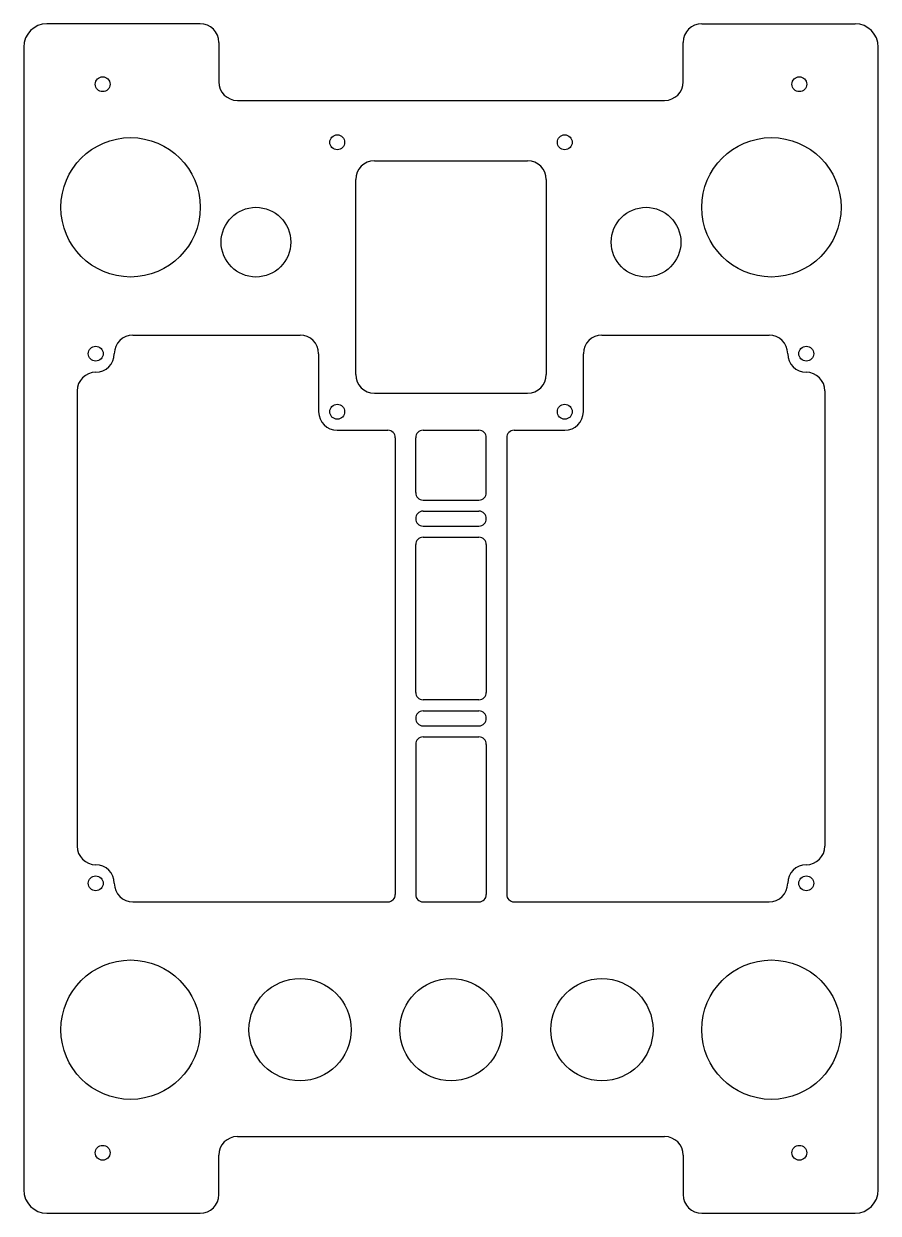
# Model space of a CAD drawing. Header units: millimetres. Extents: x -92 to 92, y -128 to 128.
import ezdxf

# ---------------------------------------------------------------- set-up
doc = ezdxf.new("R2010")
doc.units = ezdxf.units.MM
doc.layers.add('粗实线', color=7, linetype='Continuous', lineweight=30)
doc.layers.add('粗实线层', color=7, linetype='Continuous', lineweight=30)

msp = doc.modelspace()

# ---------------------------------------------------------------- linework, layer by layer
at = {"layer": '粗实线'}
for p, q in [((-54, 128), (-87, 128)), ((54, 128), (87, 128)), ((-92, 123), (-92, -123)), ((-50, 124), (-50, 115.5)), ((50, 115.5), (50, 124)), ((92, -123), (92, 123)), ((-46, 111.5), (46, 111.5)), ((-16.5, 98.5), (16.5, 98.5)), ((-20.5, 52.5), (-20.5, 94.5)), ((20.5, 94.5), (20.5, 52.5)), ((-68.5, 61), (-32.5, 61)), ((32.5, 61), (68.5, 61)), ((-72.5, 57), (-72.5, 57)), ((-28.5, 57), (-28.5, 44.5)), ((28.5, 44.5), (28.5, 57)), ((72.5, 57), (72.5, 57)), ((-76.5, 53), (-76.5, 53)), ((76.5, 53), (76.5, 53)), ((-80.5, 49), (-80.5, -49)), ((80.5, 49), (80.5, -49)), ((-16.5, 48.5), (16.5, 48.5)), ((-24.5, 40.5), (-13.6, 40.5)), ((-12, 38.9), (-12, -59.4)), ((-7.6, 27.1), (-7.6, 38.9)), ((-6, 40.5), (6, 40.5)), ((7.6, 27.1), (7.6, 38.9)), ((12, 38.9), (12, -59.4)), ((13.6, 40.5), (24.5, 40.5)), ((-6, 25.5), (6, 25.5)), ((-6, 23.1), (6, 23.1)), ((-6, 19.9), (6, 19.9)), ((-7.6, -15.9), (-7.6, 15.9)), ((-6, 17.5), (6, 17.5)), ((7.6, 15.9), (7.6, -15.9)), ((6, -17.5), (-6, -17.5)), ((-6, -19.9), (6, -19.9)), ((-6, -23.1), (6, -23.1)), ((-6, -25.5), (6, -25.5)), ((-7.6, -27.1), (-7.6, -59.4)), ((7.6, -27.1), (7.6, -59.4)), ((-76.5, -53), (-76.5, -53)), ((76.5, -53), (76.5, -53)), ((-72.5, -57), (-72.5, -57)), ((72.5, -57), (72.5, -57)), ((-68.5, -61), (-13.6, -61)), ((-6, -61), (6, -61)), ((13.6, -61), (68.5, -61)), ((-46, -111.5), (46, -111.5)), ((-50, -124), (-50, -115.5)), ((50, -115.5), (50, -124)), ((-87, -128), (-54, -128)), ((54, -128), (87, -128))]:
    msp.add_line(p, q, dxfattribs=at)
for centre, radius in [((-75, 115), 1.6), ((75, 115), 1.6), ((-69, 88.5), 15), ((69, 88.5), 15), ((-42, 81), 7.5), ((42, 81), 7.5), ((-69, -88.5), 15), ((69, -88.5), 15), ((-32.5, -88.5), 11), ((0, -88.5), 11), ((32.5, -88.5), 11), ((-75, -115), 1.6), ((75, -115), 1.6)]:
    msp.add_circle(centre, radius, dxfattribs=at)
for centre, radius, start, end in [((-54, 124), 4, 0, 90), ((-87, 123), 5, 90, 180), ((54, 124), 4, 90, 180), ((87, 123), 5, 0, 90), ((-46, 115.5), 4, 180, 270), ((46, 115.5), 4, 270, 0), ((-16.5, 94.5), 4, 90, 180), ((16.5, 94.5), 4, 0, 90), ((-68.5, 57), 4, 90, 180), ((-32.5, 57), 4, 0, 90), ((32.5, 57), 4, 90, 180), ((68.5, 57), 4, 360, 90), ((-76.5, 57), 4, 270, 0), ((76.5, 57), 4, 180, 270), ((-76.5, 49), 4, 90, 180), ((-16.5, 52.5), 4, 180, 270), ((16.5, 52.5), 4, 270, 0), ((76.5, 49), 4, 0, 90), ((-24.5, 44.5), 4, 180, 270), ((24.5, 44.5), 4, 270, 0), ((-13.6, 38.9), 1.6, 0, 90), ((-6, 38.9), 1.6, 90, 180), ((6, 38.9), 1.6, 0, 90), ((13.6, 38.9), 1.6, 90, 180), ((-6, 27.1), 1.6, 180, 270), ((6, 27.1), 1.6, 270, 0), ((-6, 21.5), 1.6, 90, 270), ((6, 21.5), 1.6, 270, 90), ((-6, 15.9), 1.6, 90, 180), ((6, 15.9), 1.6, 0, 90), ((-6, -15.9), 1.6, 180, 270), ((6, -15.9), 1.6, 270, 0), ((-6, -21.5), 1.6, 90, 270), ((6, -21.5), 1.6, 270, 90), ((-6, -27.1), 1.6, 90, 180), ((6, -27.1), 1.6, 0, 90), ((-76.5, -49), 4, 180, 270), ((76.5, -49), 4, 270, 0), ((-76.5, -57), 4, 0, 90), ((76.5, -57), 4, 90, 180), ((-68.5, -57), 4, 180, 270), ((68.5, -57), 4, 270, 0), ((-13.6, -59.4), 1.6, 270, 0), ((-6, -59.4), 1.6, 180, 270), ((6, -59.4), 1.6, 270, 0), ((13.6, -59.4), 1.6, 180, 270), ((-46, -115.5), 4, 90, 180), ((46, -115.5), 4, 0, 90), ((-87, -123), 5, 180, 270), ((-54, -124), 4, 270, 0), ((54, -124), 4, 180, 270), ((87, -123), 5, 270, 0)]:
    msp.add_arc(centre, radius, start, end, dxfattribs=at)
at = {"layer": '粗实线层'}
for centre in [(-24.5, 102.5), (24.5, 102.5), (-76.5, 57), (76.5, 57), (-24.5, 44.5), (24.5, 44.5), (-76.5, -57), (76.5, -57)]:
    msp.add_circle(centre, 1.6, dxfattribs=at)

doc.saveas('drawing.dxf')
